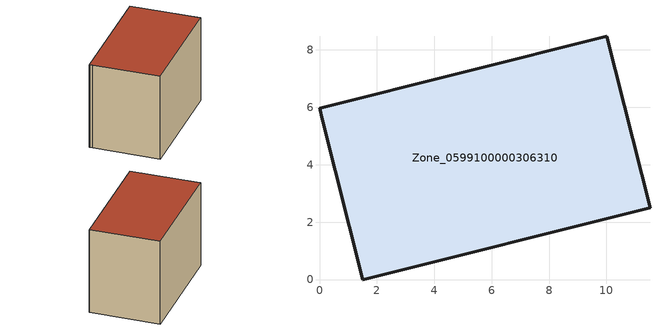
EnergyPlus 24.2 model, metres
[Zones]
Zone_0599100000306310
 floor ground (C_G): 10.02,8.47 11.52,2.51 1.5,0 0.07,5.66 0.02,5.89 0,5.96 z0
 wall outside (C_F): 1.5,0 11.52,2.51 10.02,8.47 0,5.96 0.02,5.89 0.07,5.66 1.5,0 z0:7.75
 roof outside (C_R): 11.52,2.51 10.02,8.47 0,5.96 0.02,5.89 0.07,5.66 1.5,0 z7.75
[BUILDING]
Pand.0599100000306310: North Axis=0; Terrain=City; Loads Convergence Tolerance Value=0.04; Temperature Convergence Tolerance Value=0.4; Solar Distribution=FullExterior; Maximum Number of Warmup Days=25; Minimum Number of Warmup Days=1
[Site:Location]
Rotterdam.The.Hague.AP_ZH_NLD Design_Conditions: Latitude=51.96; Longitude=4.45; Time Zone=1; Elevation=-4.5
[SITE:GROUNDTEMPERATURE:BUILDINGSURFACE]
18, 18, 18, 18, 18, 18, 18, 18, 18, 18, 18, 18
[MATERIAL] Thermal Absorptance=0.9; Solar Absorptance=0.7; Visible Absorptance=0.7
Name | Roughness | Thickness | Conductivity | Density | Specific Heat
G.TI.1965-1974 | MediumSmooth | 0.15 | 0.882353 | 540 | 1210
F.TI.1965-1974 | Rough | 0.3 | 0.697674 | 1920 | 840
R.TI.1965-1974 | MediumRough | 0.2 | 0.232558 | 1500 | 1000
[CONSTRUCTION]
C_G: G.TI.1965-1974
C_F: F.TI.1965-1974
C_R: R.TI.1965-1974
[ZONE]
Zone_0599100000306310: Type=1; Multiplier=1; Ceiling Height=Autocalculate; Volume=Autocalculate; Floor Area=autocalculate; Part of Total Floor Area=Yes
[ZONEINFILTRATION:DESIGNFLOWRATE]
Infil_Zone_0599100000306310: Zone or ZoneList or Space or SpaceList=Zone_0599100000306310; Schedule=AlwaysOn; Design Flow Rate Calculation Method=Flow/Area; Flow Rate per Floor Area=0.003; Constant Term Coefficient=1; Temperature Term Coefficient=0; Velocity Term Coefficient=0; Velocity Squared Term Coefficient=0
[HVACTEMPLATE:ZONE:IDEALLOADSAIRSYSTEM]
Zone_0599100000306310: Maximum Heating Supply Air Temperature=50; Minimum Cooling Supply Air Temperature=13; Maximum Heating Supply Air Humidity Ratio=0.0156; Minimum Cooling Supply Air Humidity Ratio=0.0077; Heating Limit=NoLimit; Cooling Limit=NoLimit; Dehumidification Control Type=ConstantSensibleHeatRatio; Cooling Sensible Heat Ratio=0.7; Dehumidification Setpoint=60; Humidification Control Type=None; Humidification Setpoint=30; Outdoor Air Method=None; Outdoor Air Flow Rate per Person=0.00944; Outdoor Air Flow Rate per Zone Floor Area=0; Outdoor Air Flow Rate per Zone=0; Demand Controlled Ventilation Type=None; Outdoor Air Economizer Type=NoEconomizer; Heat Recovery Type=None; Sensible Heat Recovery Effectiveness=0.7; Latent Heat Recovery Effectiveness=0.65
[ZONECONTROL:THERMOSTAT]
ThermostatControl_Zone_0599100000306310: Zone or ZoneList=Zone_0599100000306310; Control Type Schedule=DualSetpointControlType; Control 1=Thermostat_Zone_0599100000306310; Temperature Difference Between Cutout And Setpoint=0
[THERMOSTATSETPOINT:DUALSETPOINT]
Thermostat_Zone_0599100000306310: Heating Setpoint Temperature Schedule=HeatingSetpoint_Zone_0599100000306310; Cooling Setpoint Temperature Schedule=CoolingSetpoint_Zone_0599100000306310
[SCHEDULE:COMPACT]
HeatingSetpoint_Zone_0599100000306310: Through: 12/31, For: AllDays, Until: 24:00, 21
CoolingSetpoint_Zone_0599100000306310: Through: 12/31, For: AllDays, Until: 24:00, 24
DualSetpointControlType: Through: 12/31, For: AllDays, Until: 24:00, 4
AlwaysOn: Through: 12/31, For: AllDays, Until: 24:00, 1
